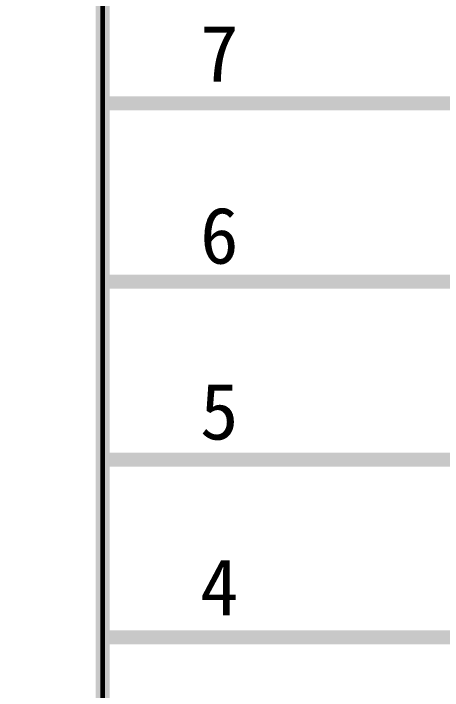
# Model space of a CAD drawing. Header units: inches. Extents: x 0 to 11.5, y 0 to 7.6.
# Drawn here: x 3.775 to 4.136, y 4.705 to 5.276 of the extents above; entities that cross this region are included whole.
import ezdxf

# ---------------------------------------------------------------- set-up
doc = ezdxf.new("R2010")
doc.units = ezdxf.units.IN
doc.header["$MEASUREMENT"] = 0
doc.layers.add('Sheet', color=255, linetype='Continuous')

msp = doc.modelspace()

# ---------------------------------------------------------------- linework, layer by layer
at = {"layer": 'Sheet'}
for points in [[(3.1502, 5.44993, 0.0118, 0.0118, 0), (3.85009, 5.44993, 0.0118, 0.0118, 0), (3.85009, 4.19991, 0.0118, 0.0118, 0), (3.1502, 4.19991, 0.0118, 0.0118, 0), (3.1502, 5.44993, 0.0118, 0.0118, 0)], [(3.1502, 5.44993, 0.0039, 0.0039, 0), (3.1502, 4.19991, 0.0039, 0.0039, 0), (3.85009, 4.19991, 0.0039, 0.0039, 0), (3.85009, 5.44993, 0.0039, 0.0039, 0), (3.1502, 5.44993, 0.0039, 0.0039, 0), (3.1502, 5.44993, 0.0039, 0.0039, 0)]]:
    msp.add_lwpolyline(points, format="xyseb", close=True, dxfattribs=at)
for points in [[(3.85009, 5.19986, 0.0118, 0.0118, 0), (4.0502, 5.19986, 0.0118, 0.0118, 0)], [(4.55032, 5.19986, 0.0118, 0.0118, 0), (4.0502, 5.19986, 0.0118, 0.0118, 0)], [(3.85009, 5.04969, 0.0118, 0.0118, 0), (4.0502, 5.04969, 0.0118, 0.0118, 0)], [(4.0502, 5.04969, 0.0118, 0.0118, 0), (4.15009, 5.04969, 0.0118, 0.0118, 0)], [(3.85009, 4.89984, 0.0118, 0.0118, 0), (4.0502, 4.89984, 0.0118, 0.0118, 0)], [(4.0502, 4.89984, 0.0118, 0.0118, 0), (4.15009, 4.89984, 0.0118, 0.0118, 0)], [(4.55032, 4.89984, 0.0118, 0.0118, 0), (4.55032, 4.75, 0.0118, 0.0118, 0), (4.0502, 4.75, 0.0118, 0.0118, 0)], [(3.85009, 4.75, 0.0118, 0.0118, 0), (4.0502, 4.75, 0.0118, 0.0118, 0)]]:
    msp.add_lwpolyline(points, format="xyseb", dxfattribs=at)

# ---------------------------------------------------------------- texts
for s, p in [('7', (3.93212, 5.21838)), ('6', (3.93212, 5.0649)), ('5', (3.93212, 4.91671)), ('4', (3.93212, 4.76852))]:
    msp.add_text(s, height=0.04763, dxfattribs=at).set_placement(p)

doc.saveas('drawing.dxf')
